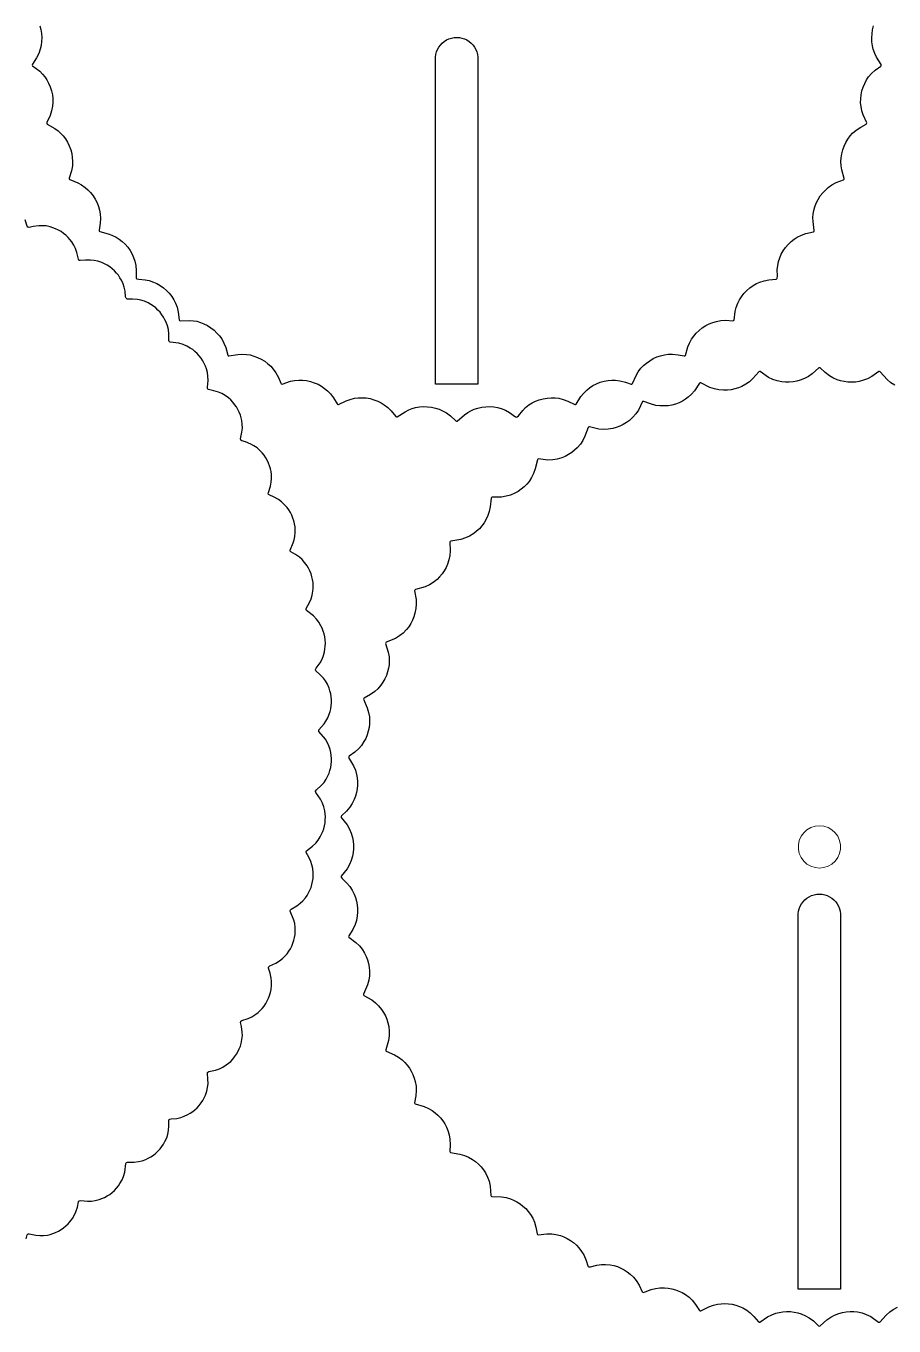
# Model space of a CAD drawing. Header units: centimetres. Extents: x 1 to 101, y 0 to 92.
# Drawn here: x 17.94 to 34.37, y 42.69 to 67.29 of the extents above; entities that cross this region are included whole.
import ezdxf

# ---------------------------------------------------------------- set-up
doc = ezdxf.new("R2010")
doc.units = ezdxf.units.CM
doc.layers.get('0').update_dxf_attribs({"lineweight": 25, "true_color": 0xffffff})
doc.layers.add('OpenJsCad', color=7, linetype='Continuous', lineweight=5, true_color=0xffffff)

msp = doc.modelspace()

# ---------------------------------------------------------------- linework, layer by layer
for p, q in [((18.205, 67.291), (18.225, 67.218)), ((18.225, 67.218), (18.237, 67.142)), ((33.95, 67.138), (33.961, 67.214)), ((33.961, 67.214), (33.981, 67.287)), ((18.23, 66.917), (18.214, 66.849)), ((18.24, 66.99), (18.23, 66.917)), ((18.237, 67.142), (18.242, 67.066)), ((18.242, 67.066), (18.24, 66.99)), ((25.756, 66.884), (25.786, 66.925)), ((25.786, 66.925), (25.82, 66.962)), ((25.82, 66.962), (25.859, 66.994)), ((25.859, 66.994), (25.901, 67.021)), ((25.901, 67.021), (25.947, 67.042)), ((25.947, 67.042), (25.994, 67.057)), ((25.994, 67.057), (26.044, 67.067)), ((26.044, 67.067), (26.094, 67.07)), ((26.094, 67.07), (26.144, 67.067)), ((26.144, 67.067), (26.193, 67.057)), ((26.193, 67.057), (26.241, 67.042)), ((26.241, 67.042), (26.287, 67.021)), ((26.287, 67.021), (26.329, 66.994)), ((26.329, 66.994), (26.368, 66.962)), ((26.368, 66.962), (26.402, 66.925)), ((26.402, 66.925), (26.432, 66.884)), ((33.945, 67.061), (33.95, 67.138)), ((33.948, 66.985), (33.945, 67.061)), ((33.958, 66.913), (33.948, 66.985)), ((33.974, 66.845), (33.958, 66.913)), ((18.145, 66.684), (18.066, 66.561)), ((18.186, 66.767), (18.145, 66.684)), ((18.214, 66.849), (18.186, 66.767)), ((25.694, 60.511), (25.695, 66.695)), ((25.695, 66.695), (25.701, 66.745)), ((25.701, 66.745), (25.713, 66.794)), ((25.713, 66.794), (25.732, 66.84)), ((25.732, 66.84), (25.756, 66.884)), ((26.432, 66.884), (26.456, 66.84)), ((26.456, 66.84), (26.474, 66.794)), ((26.474, 66.794), (26.487, 66.745)), ((26.487, 66.745), (26.493, 66.695)), ((26.493, 66.695), (26.494, 60.511)), ((34.003, 66.764), (33.974, 66.845)), ((34.036, 66.696), (34.003, 66.764)), ((34.124, 66.555), (34.036, 66.696)), ((18.066, 66.561), (18.063, 66.547)), ((18.063, 66.547), (18.069, 66.534)), ((18.069, 66.534), (18.204, 66.428)), ((18.204, 66.428), (18.258, 66.374)), ((33.94, 66.386), (34.007, 66.448)), ((34.007, 66.448), (34.114, 66.528)), ((34.114, 66.528), (34.123, 66.541)), ((34.123, 66.541), (34.124, 66.555)), ((18.258, 66.374), (18.299, 66.324)), ((18.299, 66.324), (18.338, 66.267)), ((18.338, 66.267), (18.373, 66.204)), ((18.373, 66.204), (18.403, 66.134)), ((33.782, 66.13), (33.812, 66.2)), ((33.812, 66.2), (33.847, 66.264)), ((33.847, 66.264), (33.886, 66.321)), ((33.886, 66.321), (33.94, 66.386)), ((18.403, 66.134), (18.427, 66.061)), ((18.427, 66.061), (18.443, 65.986)), ((18.443, 65.986), (18.451, 65.911)), ((33.736, 65.906), (33.744, 65.982)), ((33.744, 65.982), (33.76, 66.057)), ((33.76, 66.057), (33.782, 66.13)), ((18.43, 65.682), (18.401, 65.593)), ((18.446, 65.767), (18.43, 65.682)), ((18.452, 65.837), (18.446, 65.767)), ((18.451, 65.911), (18.452, 65.837)), ((33.735, 65.833), (33.736, 65.906)), ((33.742, 65.763), (33.735, 65.833)), ((33.758, 65.678), (33.742, 65.763)), ((18.339, 65.459), (18.338, 65.444)), ((18.338, 65.444), (18.345, 65.431)), ((18.401, 65.593), (18.339, 65.459)), ((33.781, 65.606), (33.758, 65.678)), ((33.85, 65.452), (33.781, 65.606)), ((33.838, 65.427), (33.848, 65.439)), ((33.848, 65.439), (33.85, 65.452)), ((18.345, 65.431), (18.491, 65.347)), ((18.491, 65.347), (18.553, 65.301)), ((18.553, 65.301), (18.6, 65.259)), ((18.6, 65.259), (18.647, 65.208)), ((18.647, 65.208), (18.691, 65.15)), ((33.494, 65.146), (33.538, 65.205)), ((33.538, 65.205), (33.584, 65.256)), ((33.584, 65.256), (33.648, 65.312)), ((33.648, 65.312), (33.736, 65.371)), ((33.736, 65.371), (33.838, 65.427)), ((18.691, 65.15), (18.73, 65.086)), ((18.73, 65.086), (18.764, 65.017)), ((18.764, 65.017), (18.79, 64.945)), ((18.79, 64.945), (18.81, 64.872)), ((33.395, 64.941), (33.422, 65.013)), ((33.422, 65.013), (33.455, 65.082)), ((33.455, 65.082), (33.494, 65.146)), ((18.81, 64.872), (18.821, 64.799)), ((18.821, 64.799), (18.826, 64.728)), ((18.826, 64.728), (18.822, 64.641)), ((33.361, 64.724), (33.365, 64.794)), ((33.366, 64.637), (33.361, 64.724)), ((33.365, 64.794), (33.377, 64.867)), ((33.377, 64.867), (33.395, 64.941)), ((18.806, 64.548), (18.763, 64.405)), ((18.822, 64.641), (18.806, 64.548)), ((33.378, 64.562), (33.366, 64.637)), ((33.425, 64.398), (33.378, 64.562)), ((18.763, 64.405), (18.763, 64.389)), ((18.763, 64.389), (18.771, 64.378)), ((18.771, 64.378), (18.926, 64.316)), ((18.926, 64.316), (18.993, 64.28)), ((18.993, 64.28), (19.064, 64.231)), ((19.064, 64.231), (19.117, 64.185)), ((33.068, 64.182), (33.12, 64.228)), ((33.12, 64.228), (33.191, 64.278)), ((33.191, 64.278), (33.274, 64.321)), ((33.274, 64.321), (33.411, 64.374)), ((33.411, 64.374), (33.422, 64.385)), ((33.422, 64.385), (33.425, 64.398)), ((19.117, 64.185), (19.167, 64.132)), ((19.167, 64.132), (19.214, 64.072)), ((19.214, 64.072), (19.255, 64.008)), ((19.255, 64.008), (19.29, 63.939)), ((32.895, 63.935), (32.93, 64.003)), ((32.93, 64.003), (32.971, 64.069)), ((32.971, 64.069), (33.017, 64.128)), ((33.017, 64.128), (33.068, 64.182)), ((19.29, 63.939), (19.317, 63.869)), ((19.317, 63.869), (19.337, 63.798)), ((19.337, 63.798), (19.349, 63.73)), ((19.349, 63.73), (19.355, 63.645)), ((32.832, 63.662), (32.838, 63.726)), ((32.838, 63.726), (32.849, 63.794)), ((32.849, 63.794), (32.869, 63.864)), ((32.869, 63.864), (32.895, 63.935)), ((17.968, 63.496), (17.929, 63.615)), ((17.978, 63.481), (17.968, 63.496)), ((17.987, 63.476), (17.978, 63.481)), ((18.005, 63.475), (17.987, 63.476)), ((18.08, 63.491), (18.005, 63.475)), ((18.186, 63.507), (18.08, 63.491)), ((18.252, 63.507), (18.186, 63.507)), ((18.324, 63.501), (18.252, 63.507)), ((18.401, 63.485), (18.324, 63.501)), ((18.454, 63.469), (18.401, 63.485)), ((18.506, 63.449), (18.454, 63.469)), ((19.351, 63.553), (19.329, 63.42)), ((19.355, 63.645), (19.351, 63.553)), ((32.834, 63.584), (32.832, 63.662)), ((32.858, 63.414), (32.834, 63.584)), ((18.558, 63.424), (18.506, 63.449)), ((18.608, 63.395), (18.558, 63.424)), ((18.655, 63.362), (18.608, 63.395)), ((18.7, 63.325), (18.655, 63.362)), ((18.74, 63.286), (18.7, 63.325)), ((18.777, 63.245), (18.74, 63.286)), ((18.81, 63.203), (18.777, 63.245)), ((19.329, 63.42), (19.331, 63.405)), ((19.331, 63.405), (19.34, 63.394)), ((19.34, 63.394), (19.5, 63.354)), ((19.5, 63.354), (19.571, 63.329)), ((19.571, 63.329), (19.648, 63.291)), ((19.648, 63.291), (19.706, 63.253)), ((19.706, 63.253), (19.764, 63.208)), ((32.42, 63.205), (32.477, 63.251)), ((32.477, 63.251), (32.536, 63.289)), ((32.536, 63.289), (32.613, 63.327)), ((32.613, 63.327), (32.7, 63.358)), ((32.7, 63.358), (32.841, 63.391)), ((32.841, 63.391), (32.853, 63.4)), ((32.853, 63.4), (32.858, 63.414)), ((18.85, 63.138), (18.81, 63.203)), ((18.88, 63.076), (18.85, 63.138)), ((18.907, 63), (18.88, 63.076)), ((18.935, 62.874), (18.907, 63)), ((19.764, 63.208), (19.819, 63.156)), ((19.819, 63.156), (19.869, 63.098)), ((19.869, 63.098), (19.914, 63.035)), ((19.914, 63.035), (19.951, 62.969)), ((32.234, 62.965), (32.271, 63.031)), ((32.271, 63.031), (32.315, 63.094)), ((32.315, 63.094), (32.365, 63.153)), ((32.365, 63.153), (32.42, 63.205)), ((18.943, 62.856), (18.935, 62.874)), ((18.951, 62.85), (18.943, 62.856)), ((18.968, 62.846), (18.951, 62.85)), ((19.071, 62.856), (18.968, 62.846)), ((19.166, 62.857), (19.071, 62.856)), ((19.233, 62.85), (19.166, 62.857)), ((19.305, 62.834), (19.233, 62.85)), ((19.381, 62.808), (19.305, 62.834)), ((19.431, 62.786), (19.381, 62.808)), ((19.481, 62.758), (19.431, 62.786)), ((19.529, 62.727), (19.481, 62.758)), ((19.951, 62.969), (19.981, 62.902)), ((19.981, 62.902), (20.003, 62.836)), ((20.003, 62.836), (20.021, 62.753)), ((20.021, 62.753), (20.03, 62.661)), ((32.158, 62.675), (32.166, 62.749)), ((32.166, 62.749), (32.184, 62.832)), ((32.184, 62.832), (32.205, 62.898)), ((32.205, 62.898), (32.234, 62.965)), ((19.575, 62.692), (19.529, 62.727)), ((19.617, 62.653), (19.575, 62.692)), ((19.657, 62.611), (19.617, 62.653)), ((19.692, 62.568), (19.657, 62.611)), ((19.723, 62.523), (19.692, 62.568)), ((19.749, 62.477), (19.723, 62.523)), ((20.03, 62.661), (20.027, 62.524)), ((20.027, 62.524), (20.031, 62.509)), ((20.031, 62.509), (20.041, 62.499)), ((20.041, 62.499), (20.082, 62.492)), ((20.082, 62.492), (20.202, 62.482)), ((31.908, 62.466), (31.999, 62.484)), ((31.999, 62.484), (32.135, 62.495)), ((32.135, 62.495), (32.15, 62.501)), ((32.15, 62.501), (32.158, 62.512)), ((32.161, 62.554), (32.158, 62.675)), ((32.158, 62.512), (32.161, 62.554)), ((19.781, 62.409), (19.749, 62.477)), ((19.803, 62.345), (19.781, 62.409)), ((19.819, 62.268), (19.803, 62.345)), ((19.83, 62.162), (19.819, 62.268)), ((20.202, 62.482), (20.276, 62.467)), ((20.276, 62.467), (20.357, 62.441)), ((20.357, 62.441), (20.42, 62.412)), ((20.42, 62.412), (20.483, 62.376)), ((20.483, 62.376), (20.545, 62.332)), ((20.545, 62.332), (20.603, 62.282)), ((20.603, 62.282), (20.656, 62.227)), ((31.528, 62.223), (31.581, 62.279)), ((31.581, 62.279), (31.638, 62.33)), ((31.638, 62.33), (31.7, 62.374)), ((31.7, 62.374), (31.763, 62.41)), ((31.763, 62.41), (31.827, 62.439)), ((31.827, 62.439), (31.908, 62.466)), ((19.837, 62.134), (19.83, 62.162)), ((19.844, 62.126), (19.837, 62.134)), ((19.859, 62.119), (19.844, 62.126)), ((19.96, 62.119), (19.859, 62.119)), ((20.052, 62.111), (19.96, 62.119)), ((20.117, 62.098), (20.052, 62.111)), ((20.187, 62.076), (20.117, 62.098)), ((20.259, 62.044), (20.187, 62.076)), ((20.307, 62.017), (20.259, 62.044)), ((20.354, 61.986), (20.307, 62.017)), ((20.656, 62.227), (20.703, 62.167)), ((20.703, 62.167), (20.742, 62.105)), ((20.742, 62.105), (20.773, 62.042)), ((20.773, 62.042), (20.804, 61.962)), ((31.382, 61.958), (31.412, 62.039)), ((31.412, 62.039), (31.443, 62.101)), ((31.443, 62.101), (31.482, 62.163)), ((31.482, 62.163), (31.528, 62.223)), ((20.399, 61.95), (20.354, 61.986)), ((20.441, 61.911), (20.399, 61.95)), ((20.48, 61.868), (20.441, 61.911)), ((20.516, 61.823), (20.48, 61.868)), ((20.547, 61.776), (20.516, 61.823)), ((20.574, 61.728), (20.547, 61.776)), ((20.804, 61.962), (20.826, 61.872)), ((20.826, 61.872), (20.844, 61.728)), ((31.341, 61.722), (31.364, 61.885)), ((31.364, 61.885), (31.382, 61.958)), ((20.597, 61.68), (20.574, 61.728)), ((20.622, 61.609), (20.597, 61.68)), ((20.638, 61.542), (20.622, 61.609)), ((20.648, 61.463), (20.638, 61.542)), ((20.844, 61.728), (20.851, 61.715)), ((20.851, 61.715), (20.864, 61.709)), ((20.864, 61.709), (21.037, 61.715)), ((21.037, 61.715), (21.113, 61.709)), ((21.113, 61.709), (21.177, 61.697)), ((21.177, 61.697), (21.243, 61.678)), ((21.243, 61.678), (21.311, 61.651)), ((21.311, 61.651), (21.379, 61.617)), ((21.379, 61.617), (21.443, 61.576)), ((21.443, 61.576), (21.504, 61.529)), ((21.504, 61.529), (21.558, 61.476)), ((30.626, 61.473), (30.68, 61.526)), ((30.68, 61.526), (30.74, 61.573)), ((30.74, 61.573), (30.805, 61.615)), ((30.805, 61.615), (30.872, 61.65)), ((30.872, 61.65), (30.94, 61.676)), ((30.94, 61.676), (31.007, 61.696)), ((31.007, 61.696), (31.09, 61.711)), ((31.09, 61.711), (31.182, 61.716)), ((31.182, 61.716), (31.317, 61.708)), ((31.317, 61.708), (31.332, 61.712)), ((31.332, 61.712), (31.341, 61.722)), ((20.649, 61.336), (20.648, 61.463)), ((20.654, 61.318), (20.649, 61.336)), ((20.66, 61.31), (20.654, 61.318)), ((20.67, 61.304), (20.66, 61.31)), ((20.836, 61.282), (20.67, 61.304)), ((20.918, 61.259), (20.836, 61.282)), ((20.985, 61.23), (20.918, 61.259)), ((21.558, 61.476), (21.606, 61.42)), ((21.606, 61.42), (21.647, 61.363)), ((21.647, 61.363), (21.689, 61.287)), ((21.689, 61.287), (21.723, 61.201)), ((30.468, 61.214), (30.497, 61.284)), ((30.497, 61.284), (30.538, 61.359)), ((30.538, 61.359), (30.578, 61.417)), ((30.578, 61.417), (30.626, 61.473)), ((21.053, 61.192), (20.985, 61.23)), ((21.098, 61.162), (21.053, 61.192)), ((21.142, 61.126), (21.098, 61.162)), ((21.183, 61.087), (21.142, 61.126)), ((21.222, 61.044), (21.183, 61.087)), ((21.258, 60.998), (21.222, 61.044)), ((21.723, 61.201), (21.762, 61.059)), ((21.762, 61.059), (21.771, 61.047)), ((21.771, 61.047), (21.784, 61.042)), ((21.784, 61.042), (21.952, 61.072)), ((21.952, 61.072), (22.028, 61.076)), ((22.028, 61.076), (22.115, 61.072)), ((22.115, 61.072), (22.184, 61.06)), ((22.184, 61.06), (22.255, 61.041)), ((22.255, 61.041), (22.327, 61.015)), ((22.327, 61.015), (22.396, 60.981)), ((29.81, 60.991), (29.88, 61.023)), ((29.88, 61.023), (29.951, 61.047)), ((29.951, 61.047), (30.022, 61.064)), ((30.022, 61.064), (30.091, 61.073)), ((30.091, 61.073), (30.176, 61.076)), ((30.176, 61.076), (30.282, 61.065)), ((30.282, 61.065), (30.397, 61.042)), ((30.397, 61.042), (30.412, 61.044)), ((30.412, 61.044), (30.422, 61.053)), ((30.422, 61.053), (30.468, 61.214)), ((21.289, 60.95), (21.258, 60.998)), ((21.316, 60.901), (21.289, 60.95)), ((21.339, 60.85), (21.316, 60.901)), ((21.357, 60.8), (21.339, 60.85)), ((21.376, 60.726), (21.357, 60.8)), ((22.396, 60.981), (22.461, 60.941)), ((22.461, 60.941), (22.521, 60.895)), ((22.521, 60.895), (22.574, 60.846)), ((22.574, 60.846), (22.62, 60.794)), ((22.62, 60.794), (22.669, 60.725)), ((29.527, 60.739), (29.579, 60.808)), ((29.579, 60.808), (29.627, 60.859)), ((29.627, 60.859), (29.682, 60.908)), ((29.682, 60.908), (29.744, 60.952)), ((29.744, 60.952), (29.81, 60.991)), ((32.944, 60.816), (32.819, 60.704)), ((32.956, 60.818), (32.944, 60.816)), ((32.969, 60.814), (32.956, 60.818)), ((33.063, 60.727), (32.969, 60.814)), ((21.386, 60.657), (21.376, 60.726)), ((21.377, 60.453), (21.389, 60.576)), ((21.389, 60.576), (21.386, 60.657)), ((22.669, 60.725), (22.719, 60.632)), ((22.719, 60.632), (22.764, 60.524)), ((22.764, 60.524), (22.774, 60.513)), ((22.788, 60.51), (22.948, 60.562)), ((22.948, 60.562), (23.022, 60.577)), ((23.022, 60.577), (23.108, 60.585)), ((23.108, 60.585), (23.178, 60.584)), ((23.178, 60.584), (23.251, 60.575)), ((23.251, 60.575), (23.325, 60.559)), ((23.325, 60.559), (23.399, 60.536)), ((23.399, 60.536), (23.469, 60.506)), ((28.67, 60.48), (28.737, 60.515)), ((28.737, 60.515), (28.808, 60.543)), ((28.808, 60.543), (28.882, 60.565)), ((28.882, 60.565), (28.956, 60.578)), ((28.956, 60.578), (29.028, 60.585)), ((29.028, 60.585), (29.097, 60.584)), ((29.097, 60.584), (29.181, 60.574)), ((29.181, 60.574), (29.284, 60.549)), ((29.284, 60.549), (29.393, 60.51)), ((29.408, 60.511), (29.419, 60.519)), ((29.419, 60.519), (29.488, 60.673)), ((29.488, 60.673), (29.527, 60.739)), ((30.689, 60.527), (30.594, 60.385)), ((30.701, 60.534), (30.689, 60.527)), ((30.714, 60.533), (30.701, 60.534)), ((30.882, 60.447), (30.714, 60.533)), ((31.63, 60.555), (31.563, 60.508)), ((31.697, 60.615), (31.63, 60.555)), ((31.807, 60.742), (31.697, 60.615)), ((31.819, 60.747), (31.807, 60.742)), ((31.833, 60.745), (31.819, 60.747)), ((31.99, 60.637), (31.833, 60.745)), ((32.075, 60.596), (31.99, 60.637)), ((32.155, 60.57), (32.075, 60.596)), ((32.243, 60.552), (32.155, 60.57)), ((32.313, 60.545), (32.243, 60.552)), ((32.385, 60.545), (32.313, 60.545)), ((32.456, 60.551), (32.385, 60.545)), ((32.526, 60.564), (32.456, 60.551)), ((32.592, 60.582), (32.526, 60.564)), ((32.674, 60.614), (32.592, 60.582)), ((32.746, 60.653), (32.674, 60.614)), ((32.819, 60.704), (32.746, 60.653)), ((33.143, 60.666), (33.063, 60.727)), ((33.211, 60.626), (33.143, 60.666)), ((33.29, 60.591), (33.211, 60.626)), ((33.355, 60.571), (33.29, 60.591)), ((33.424, 60.556), (33.355, 60.571)), ((33.495, 60.547), (33.424, 60.556)), ((33.566, 60.544), (33.495, 60.547)), ((33.637, 60.548), (33.566, 60.544)), ((33.705, 60.558), (33.637, 60.548)), ((33.79, 60.581), (33.705, 60.558)), ((33.866, 60.61), (33.79, 60.581)), ((33.944, 60.651), (33.866, 60.61)), ((34.08, 60.746), (33.944, 60.651)), ((34.093, 60.746), (34.08, 60.746)), ((34.106, 60.74), (34.093, 60.746)), ((34.234, 60.594), (34.106, 60.74)), ((34.307, 60.534), (34.234, 60.594)), ((34.379, 60.489), (34.307, 60.534)), ((21.378, 60.425), (21.377, 60.453)), ((21.383, 60.416), (21.378, 60.425)), ((21.397, 60.407), (21.383, 60.416)), ((21.497, 60.385), (21.397, 60.407)), ((21.587, 60.358), (21.497, 60.385)), ((21.648, 60.331), (21.587, 60.358)), ((21.712, 60.294), (21.648, 60.331)), ((21.775, 60.247), (21.712, 60.294)), ((22.774, 60.513), (22.788, 60.51)), ((23.469, 60.506), (23.535, 60.469)), ((23.535, 60.469), (23.595, 60.428)), ((23.595, 60.428), (23.648, 60.383)), ((23.648, 60.383), (23.707, 60.322)), ((23.707, 60.322), (23.762, 60.249)), ((26.494, 60.511), (25.694, 60.511)), ((28.352, 60.129), (28.443, 60.275)), ((28.443, 60.275), (28.491, 60.334)), ((28.491, 60.334), (28.553, 60.396)), ((28.553, 60.396), (28.608, 60.439)), ((28.608, 60.439), (28.67, 60.48)), ((29.393, 60.51), (29.408, 60.511)), ((30.535, 60.317), (30.474, 60.262)), ((30.594, 60.385), (30.535, 60.317)), ((30.971, 60.417), (30.882, 60.447)), ((31.053, 60.401), (30.971, 60.417)), ((31.143, 60.393), (31.053, 60.401)), ((31.213, 60.395), (31.143, 60.393)), ((31.284, 60.403), (31.213, 60.395)), ((31.354, 60.418), (31.284, 60.403)), ((31.422, 60.439), (31.354, 60.418)), ((31.486, 60.466), (31.422, 60.439)), ((31.563, 60.508), (31.486, 60.466)), ((21.817, 60.21), (21.775, 60.247)), ((21.856, 60.169), (21.817, 60.21)), ((21.892, 60.125), (21.856, 60.169)), ((21.925, 60.077), (21.892, 60.125)), ((21.954, 60.027), (21.925, 60.077)), ((21.979, 59.976), (21.954, 60.027)), ((23.762, 60.249), (23.831, 60.134)), ((23.831, 60.134), (23.843, 60.124)), ((23.843, 60.124), (23.856, 60.122)), ((23.856, 60.122), (24.005, 60.195)), ((24.005, 60.195), (24.076, 60.22)), ((24.076, 60.22), (24.16, 60.24)), ((24.16, 60.24), (24.229, 60.249)), ((24.229, 60.249), (24.302, 60.252)), ((24.302, 60.252), (24.378, 60.247)), ((24.378, 60.247), (24.454, 60.234)), ((24.454, 60.234), (24.528, 60.214)), ((24.528, 60.214), (24.599, 60.188)), ((24.599, 60.188), (24.664, 60.155)), ((24.664, 60.155), (24.723, 60.119)), ((24.723, 60.119), (24.791, 60.067)), ((24.791, 60.067), (24.856, 60.002)), ((25.189, 60.022), (25.249, 60.045)), ((25.249, 60.045), (25.316, 60.064)), ((25.316, 60.064), (25.388, 60.077)), ((25.388, 60.077), (25.464, 60.083)), ((25.464, 60.083), (25.54, 60.082)), ((25.54, 60.082), (25.617, 60.073)), ((25.617, 60.073), (25.691, 60.057)), ((25.691, 60.057), (25.76, 60.034)), ((25.76, 60.034), (25.825, 60.006)), ((26.359, 60.005), (26.423, 60.032)), ((26.423, 60.032), (26.492, 60.055)), ((26.492, 60.055), (26.566, 60.072)), ((26.566, 60.072), (26.642, 60.081)), ((26.642, 60.081), (26.719, 60.083)), ((26.719, 60.083), (26.795, 60.077)), ((26.795, 60.077), (26.867, 60.065)), ((26.867, 60.065), (26.934, 60.046)), ((26.934, 60.046), (27.014, 60.015)), ((27.341, 60.012), (27.394, 60.064)), ((27.394, 60.064), (27.46, 60.117)), ((27.46, 60.117), (27.519, 60.153)), ((27.519, 60.153), (27.585, 60.186)), ((27.585, 60.186), (27.655, 60.213)), ((27.655, 60.213), (27.729, 60.233)), ((27.729, 60.233), (27.805, 60.246)), ((27.805, 60.246), (27.88, 60.252)), ((27.88, 60.252), (27.954, 60.25)), ((27.954, 60.25), (28.023, 60.241)), ((28.023, 60.241), (28.107, 60.221)), ((28.107, 60.221), (28.195, 60.189)), ((28.195, 60.189), (28.325, 60.123)), ((28.325, 60.123), (28.34, 60.122)), ((28.34, 60.122), (28.352, 60.129)), ((29.61, 60.177), (29.53, 60.019)), ((29.621, 60.183), (29.61, 60.177)), ((29.635, 60.182), (29.621, 60.183)), ((29.76, 60.133), (29.635, 60.182)), ((29.859, 60.107), (29.76, 60.133)), ((29.938, 60.096), (29.859, 60.107)), ((30.025, 60.095), (29.938, 60.096)), ((30.094, 60.1), (30.025, 60.095)), ((30.163, 60.113), (30.094, 60.1)), ((30.232, 60.132), (30.163, 60.113)), ((30.299, 60.157), (30.232, 60.132)), ((30.363, 60.188), (30.299, 60.157)), ((30.421, 60.223), (30.363, 60.188)), ((30.474, 60.262), (30.421, 60.223)), ((22, 59.923), (21.979, 59.976)), ((22.016, 59.871), (22, 59.923)), ((22.027, 59.819), (22.016, 59.871)), ((22.037, 59.745), (22.027, 59.819)), ((24.856, 60.002), (24.941, 59.896)), ((24.941, 59.896), (24.954, 59.887)), ((24.954, 59.887), (24.968, 59.887)), ((24.968, 59.887), (25.119, 59.987)), ((25.119, 59.987), (25.189, 60.022)), ((25.825, 60.006), (25.899, 59.964)), ((25.899, 59.964), (25.974, 59.909)), ((25.974, 59.909), (26.074, 59.815)), ((26.074, 59.815), (26.088, 59.807)), ((26.088, 59.807), (26.103, 59.809)), ((26.103, 59.809), (26.238, 59.929)), ((26.238, 59.929), (26.302, 59.973)), ((26.302, 59.973), (26.359, 60.005)), ((27.014, 60.015), (27.095, 59.971)), ((27.095, 59.971), (27.208, 59.891)), ((27.208, 59.891), (27.223, 59.886)), ((27.223, 59.886), (27.237, 59.889)), ((27.237, 59.889), (27.26, 59.911)), ((27.26, 59.911), (27.341, 60.012)), ((29.304, 59.781), (29.243, 59.744)), ((29.36, 59.822), (29.304, 59.781)), ((29.425, 59.882), (29.36, 59.822)), ((29.479, 59.944), (29.425, 59.882)), ((29.53, 60.019), (29.479, 59.944)), ((22.005, 59.475), (22.031, 59.598)), ((22.031, 59.598), (22.038, 59.676)), ((22.038, 59.676), (22.037, 59.745)), ((28.58, 59.691), (28.52, 59.522)), ((28.59, 59.698), (28.58, 59.691)), ((28.604, 59.7), (28.59, 59.698)), ((28.78, 59.659), (28.604, 59.7)), ((28.872, 59.652), (28.78, 59.659)), ((28.956, 59.655), (28.872, 59.652)), ((29.044, 59.67), (28.956, 59.655)), ((29.112, 59.688), (29.044, 59.67)), ((29.178, 59.713), (29.112, 59.688)), ((29.243, 59.744), (29.178, 59.713)), ((22.007, 59.457), (22.005, 59.475)), ((22.012, 59.448), (22.007, 59.457)), ((22.027, 59.438), (22.012, 59.448)), ((22.1, 59.414), (22.027, 59.438)), ((22.199, 59.375), (22.1, 59.414)), ((22.256, 59.343), (22.199, 59.375)), ((22.316, 59.301), (22.256, 59.343)), ((22.375, 59.249), (22.316, 59.301)), ((28.374, 59.306), (28.324, 59.258)), ((28.432, 59.373), (28.374, 59.306)), ((28.478, 59.441), (28.432, 59.373)), ((28.52, 59.522), (28.478, 59.441)), ((22.412, 59.209), (22.375, 59.249)), ((22.448, 59.165), (22.412, 59.209)), ((22.48, 59.117), (22.448, 59.165)), ((22.508, 59.067), (22.48, 59.117)), ((22.533, 59.015), (22.508, 59.067)), ((27.619, 59.079), (27.58, 58.903)), ((27.628, 59.088), (27.619, 59.079)), ((27.642, 59.092), (27.628, 59.088)), ((27.819, 59.073), (27.642, 59.092)), ((27.912, 59.077), (27.819, 59.073)), ((27.994, 59.091), (27.912, 59.077)), ((28.079, 59.116), (27.994, 59.091)), ((28.144, 59.142), (28.079, 59.116)), ((28.207, 59.175), (28.144, 59.142)), ((28.268, 59.214), (28.207, 59.175)), ((28.324, 59.258), (28.268, 59.214)), ((22.553, 58.961), (22.533, 59.015)), ((22.569, 58.907), (22.553, 58.961)), ((22.58, 58.853), (22.569, 58.907)), ((22.587, 58.8), (22.58, 58.853)), ((22.59, 58.724), (22.587, 58.8)), ((27.549, 58.817), (27.511, 58.743)), ((27.58, 58.903), (27.549, 58.817)), ((22.533, 58.46), (22.57, 58.576)), ((22.57, 58.576), (22.585, 58.655)), ((22.585, 58.655), (22.59, 58.724)), ((27.367, 58.565), (27.312, 58.52)), ((27.417, 58.616), (27.367, 58.565)), ((27.462, 58.669), (27.417, 58.616)), ((27.511, 58.743), (27.462, 58.669)), ((22.529, 58.433), (22.533, 58.46)), ((22.533, 58.423), (22.529, 58.433)), ((22.546, 58.411), (22.533, 58.423)), ((22.641, 58.369), (22.546, 58.411)), ((22.723, 58.323), (22.641, 58.369)), ((22.777, 58.283), (22.723, 58.323)), ((26.742, 58.352), (26.728, 58.187)), ((26.75, 58.362), (26.742, 58.352)), ((26.763, 58.368), (26.75, 58.362)), ((26.94, 58.372), (26.763, 58.368)), ((27.03, 58.387), (26.94, 58.372)), ((27.11, 58.41), (27.03, 58.387)), ((27.192, 58.445), (27.11, 58.41)), ((27.253, 58.479), (27.192, 58.445)), ((27.312, 58.52), (27.253, 58.479)), ((22.832, 58.233), (22.777, 58.283)), ((22.885, 58.173), (22.832, 58.233)), ((22.917, 58.128), (22.885, 58.173)), ((22.946, 58.08), (22.917, 58.128)), ((22.972, 58.028), (22.946, 58.08)), ((26.71, 58.1), (26.685, 58.023)), ((26.728, 58.187), (26.71, 58.1)), ((22.994, 57.975), (22.972, 58.028)), ((23.012, 57.92), (22.994, 57.975)), ((23.025, 57.864), (23.012, 57.92)), ((23.034, 57.809), (23.025, 57.864)), ((23.038, 57.754), (23.034, 57.809)), ((26.57, 57.827), (26.522, 57.773)), ((26.612, 57.884), (26.57, 57.827)), ((26.647, 57.943), (26.612, 57.884)), ((26.685, 58.023), (26.647, 57.943)), ((23.018, 57.56), (23.032, 57.627)), ((23.032, 57.627), (23.038, 57.701)), ((23.038, 57.701), (23.038, 57.754)), ((26.172, 57.569), (25.982, 57.539)), ((26.262, 57.598), (26.172, 57.569)), ((26.338, 57.634), (26.262, 57.598)), ((26.415, 57.681), (26.338, 57.634)), ((26.47, 57.725), (26.415, 57.681)), ((26.522, 57.773), (26.47, 57.725)), ((22.944, 57.366), (23.001, 57.503)), ((22.944, 57.35), (22.944, 57.366)), ((22.955, 57.337), (22.944, 57.35)), ((23.041, 57.286), (22.955, 57.337)), ((23.001, 57.503), (23.018, 57.56)), ((25.97, 57.532), (25.964, 57.521)), ((25.964, 57.521), (25.971, 57.353)), ((25.971, 57.353), (25.964, 57.264)), ((25.982, 57.539), (25.97, 57.532)), ((23.117, 57.234), (23.041, 57.286)), ((23.167, 57.189), (23.117, 57.234)), ((23.216, 57.135), (23.167, 57.189)), ((23.263, 57.072), (23.216, 57.135)), ((23.291, 57.024), (23.263, 57.072)), ((25.92, 57.101), (25.892, 57.038)), ((25.947, 57.185), (25.92, 57.101)), ((25.964, 57.264), (25.947, 57.185)), ((23.316, 56.974), (23.291, 57.024)), ((23.337, 56.92), (23.316, 56.974)), ((23.354, 56.865), (23.337, 56.92)), ((23.367, 56.809), (23.354, 56.865)), ((25.77, 56.862), (25.721, 56.813)), ((25.816, 56.917), (25.77, 56.862)), ((25.857, 56.976), (25.816, 56.917)), ((25.892, 57.038), (25.857, 56.976)), ((23.36, 56.514), (23.374, 56.588)), ((23.375, 56.752), (23.367, 56.809)), ((23.374, 56.588), (23.378, 56.641)), ((23.379, 56.696), (23.375, 56.752)), ((23.378, 56.641), (23.379, 56.696)), ((25.3, 56.611), (25.296, 56.598)), ((25.296, 56.598), (25.324, 56.432)), ((25.311, 56.62), (25.3, 56.611)), ((25.494, 56.672), (25.311, 56.62)), ((25.579, 56.712), (25.494, 56.672)), ((25.65, 56.756), (25.579, 56.712)), ((25.721, 56.813), (25.65, 56.756)), ((23.247, 56.263), (23.31, 56.374)), ((23.31, 56.374), (23.341, 56.447)), ((23.341, 56.447), (23.36, 56.514)), ((25.328, 56.342), (25.321, 56.26)), ((25.324, 56.432), (25.328, 56.342)), ((23.242, 56.245), (23.247, 56.263)), ((23.243, 56.235), (23.242, 56.245)), ((23.249, 56.226), (23.243, 56.235)), ((23.381, 56.123), (23.249, 56.226)), ((23.441, 56.062), (23.381, 56.123)), ((25.284, 56.108), (25.257, 56.042)), ((25.304, 56.174), (25.284, 56.108)), ((25.321, 56.26), (25.304, 56.174)), ((23.485, 56.004), (23.441, 56.062)), ((23.525, 55.937), (23.485, 56.004)), ((23.549, 55.888), (23.525, 55.937)), ((23.569, 55.835), (23.549, 55.888)), ((25.141, 55.864), (25.078, 55.799)), ((25.185, 55.919), (25.141, 55.864)), ((25.223, 55.979), (25.185, 55.919)), ((25.257, 56.042), (25.223, 55.979)), ((23.585, 55.781), (23.569, 55.835)), ((23.597, 55.724), (23.585, 55.781)), ((23.605, 55.667), (23.597, 55.724)), ((23.608, 55.609), (23.605, 55.667)), ((23.607, 55.553), (23.608, 55.609)), ((24.751, 55.612), (24.749, 55.599)), ((24.749, 55.599), (24.798, 55.436)), ((24.76, 55.623), (24.751, 55.612)), ((24.934, 55.697), (24.76, 55.623)), ((25.013, 55.746), (24.934, 55.697)), ((25.078, 55.799), (25.013, 55.746)), ((23.546, 55.307), (23.572, 55.372)), ((23.572, 55.372), (23.592, 55.445)), ((23.592, 55.445), (23.601, 55.498)), ((23.601, 55.498), (23.607, 55.553)), ((24.798, 55.436), (24.813, 55.347)), ((23.422, 55.1), (23.423, 55.11)), ((23.423, 55.11), (23.435, 55.135)), ((23.435, 55.135), (23.507, 55.235)), ((23.507, 55.235), (23.546, 55.307)), ((24.803, 55.131), (24.786, 55.063)), ((24.813, 55.199), (24.803, 55.131)), ((24.813, 55.347), (24.816, 55.265)), ((24.816, 55.265), (24.813, 55.199)), ((23.43, 55.085), (23.422, 55.1)), ((23.506, 55.016), (23.43, 55.085)), ((23.57, 54.947), (23.506, 55.016)), ((23.609, 54.893), (23.57, 54.947)), ((23.646, 54.829), (23.609, 54.893)), ((24.698, 54.869), (24.659, 54.812)), ((24.733, 54.93), (24.698, 54.869)), ((24.762, 54.995), (24.733, 54.93)), ((24.786, 55.063), (24.762, 54.995)), ((23.678, 54.757), (23.646, 54.829)), ((23.695, 54.704), (23.678, 54.757)), ((23.709, 54.65), (23.695, 54.704)), ((23.718, 54.593), (23.709, 54.65)), ((24.46, 54.633), (24.343, 54.568)), ((24.544, 54.692), (24.46, 54.633)), ((24.602, 54.746), (24.544, 54.692)), ((24.659, 54.812), (24.602, 54.746)), ((23.698, 54.311), (23.71, 54.365)), ((23.71, 54.365), (23.719, 54.42)), ((23.723, 54.535), (23.718, 54.593)), ((23.719, 54.42), (23.723, 54.477)), ((23.723, 54.477), (23.723, 54.535)), ((24.334, 54.557), (24.331, 54.545)), ((24.331, 54.545), (24.402, 54.382)), ((24.343, 54.568), (24.334, 54.557)), ((24.402, 54.382), (24.427, 54.295)), ((23.586, 54.082), (23.62, 54.132)), ((23.62, 54.132), (23.653, 54.192)), ((23.653, 54.192), (23.682, 54.261)), ((23.682, 54.261), (23.698, 54.311)), ((24.427, 54.295), (24.441, 54.214)), ((24.441, 54.214), (24.445, 54.148)), ((24.445, 54.148), (24.443, 54.08)), ((23.482, 53.952), (23.487, 53.968)), ((23.487, 53.936), (23.482, 53.952)), ((23.487, 53.968), (23.586, 54.082)), ((23.609, 53.79), (23.487, 53.936)), ((24.42, 53.939), (24.398, 53.871)), ((24.435, 54.009), (24.42, 53.939)), ((24.443, 54.08), (24.435, 54.009)), ((23.642, 53.733), (23.609, 53.79)), ((23.673, 53.667), (23.642, 53.733)), ((23.698, 53.593), (23.673, 53.667)), ((24.291, 53.673), (24.24, 53.613)), ((24.339, 53.745), (24.291, 53.673)), ((24.371, 53.806), (24.339, 53.745)), ((24.398, 53.871), (24.371, 53.806)), ((23.71, 53.539), (23.698, 53.593)), ((23.719, 53.484), (23.71, 53.539)), ((23.723, 53.427), (23.719, 53.484)), ((23.723, 53.369), (23.723, 53.427)), ((24.05, 53.454), (24.049, 53.441)), ((24.049, 53.441), (24.141, 53.287)), ((24.058, 53.466), (24.05, 53.454)), ((24.164, 53.544), (24.058, 53.466)), ((24.24, 53.613), (24.164, 53.544)), ((23.657, 53.098), (23.678, 53.147)), ((23.678, 53.147), (23.695, 53.2)), ((23.695, 53.2), (23.709, 53.254)), ((23.709, 53.254), (23.718, 53.311)), ((23.718, 53.311), (23.723, 53.369)), ((24.141, 53.287), (24.177, 53.204)), ((24.177, 53.204), (24.2, 53.125)), ((23.441, 52.831), (23.531, 52.912)), ((23.531, 52.912), (23.583, 52.973)), ((23.583, 52.973), (23.622, 53.031)), ((23.622, 53.031), (23.657, 53.098)), ((24.2, 53.125), (24.212, 53.06)), ((24.212, 53.06), (24.219, 52.991)), ((24.219, 52.92), (24.212, 52.849)), ((24.219, 52.991), (24.219, 52.92)), ((23.422, 52.799), (23.424, 52.809)), ((23.427, 52.782), (23.422, 52.799)), ((23.424, 52.809), (23.441, 52.831)), ((23.517, 52.653), (23.427, 52.782)), ((23.555, 52.577), (23.517, 52.653)), ((24.156, 52.647), (24.117, 52.57)), ((24.181, 52.711), (24.156, 52.647)), ((24.2, 52.779), (24.181, 52.711)), ((24.212, 52.849), (24.2, 52.779)), ((23.579, 52.509), (23.555, 52.577)), ((23.597, 52.433), (23.579, 52.509)), ((23.605, 52.379), (23.597, 52.433)), ((24.008, 52.426), (23.912, 52.337)), ((24.074, 52.503), (24.008, 52.426)), ((24.117, 52.57), (24.074, 52.503)), ((23.578, 52.096), (23.592, 52.151)), ((23.592, 52.151), (23.602, 52.208)), ((23.602, 52.208), (23.607, 52.266)), ((23.608, 52.323), (23.605, 52.379)), ((23.607, 52.266), (23.608, 52.323)), ((23.912, 52.337), (23.907, 52.324)), ((23.907, 52.324), (23.908, 52.311)), ((23.908, 52.311), (24.019, 52.169)), ((24.019, 52.169), (24.065, 52.09)), ((23.47, 51.879), (23.512, 51.943)), ((23.512, 51.943), (23.537, 51.991)), ((23.537, 51.991), (23.559, 52.042)), ((23.559, 52.042), (23.578, 52.096)), ((24.065, 52.09), (24.098, 52.014)), ((24.098, 52.014), (24.124, 51.928)), ((24.124, 51.928), (24.136, 51.86)), ((23.242, 51.664), (23.249, 51.678)), ((23.244, 51.647), (23.242, 51.664)), ((23.249, 51.678), (23.367, 51.768)), ((23.367, 51.768), (23.426, 51.825)), ((23.426, 51.825), (23.47, 51.879)), ((24.136, 51.86), (24.143, 51.789)), ((24.143, 51.717), (24.137, 51.646)), ((24.143, 51.789), (24.143, 51.717)), ((23.294, 51.56), (23.244, 51.647)), ((23.333, 51.477), (23.294, 51.56)), ((23.354, 51.413), (23.333, 51.477)), ((23.37, 51.342), (23.354, 51.413)), ((24.066, 51.416), (24.02, 51.337)), ((24.099, 51.492), (24.066, 51.416)), ((24.124, 51.578), (24.099, 51.492)), ((24.137, 51.646), (24.124, 51.578)), ((23.378, 51.263), (23.37, 51.342)), ((23.375, 51.152), (23.379, 51.208)), ((23.379, 51.208), (23.378, 51.263)), ((23.91, 51.198), (23.907, 51.189)), ((23.907, 51.189), (23.908, 51.176)), ((23.908, 51.176), (23.925, 51.154)), ((24.02, 51.337), (23.91, 51.198)), ((23.291, 50.88), (23.316, 50.93)), ((23.316, 50.93), (23.337, 50.984)), ((23.337, 50.984), (23.354, 51.039)), ((23.354, 51.039), (23.367, 51.095)), ((23.367, 51.095), (23.375, 51.152)), ((23.925, 51.154), (24.017, 51.068)), ((24.017, 51.068), (24.073, 51.002)), ((24.073, 51.002), (24.116, 50.936)), ((24.116, 50.936), (24.155, 50.859)), ((23.07, 50.636), (23.134, 50.684)), ((23.134, 50.684), (23.184, 50.731)), ((23.184, 50.731), (23.232, 50.789)), ((23.232, 50.789), (23.263, 50.832)), ((23.263, 50.832), (23.291, 50.88)), ((24.155, 50.859), (24.18, 50.795)), ((24.18, 50.795), (24.199, 50.727)), ((24.199, 50.727), (24.212, 50.657)), ((32.617, 50.673), (32.647, 50.714)), ((32.647, 50.714), (32.681, 50.751)), ((32.681, 50.751), (32.72, 50.783)), ((32.72, 50.783), (32.762, 50.81)), ((32.762, 50.81), (32.808, 50.831)), ((32.808, 50.831), (32.856, 50.846)), ((32.856, 50.846), (32.905, 50.856)), ((32.905, 50.856), (32.955, 50.859)), ((32.955, 50.859), (33.005, 50.856)), ((33.005, 50.856), (33.055, 50.846)), ((33.055, 50.846), (33.102, 50.831)), ((33.102, 50.831), (33.148, 50.81)), ((33.148, 50.81), (33.19, 50.783)), ((33.19, 50.783), (33.229, 50.751)), ((33.229, 50.751), (33.263, 50.714)), ((33.263, 50.714), (33.293, 50.673)), ((22.943, 50.549), (22.947, 50.558)), ((22.944, 50.538), (22.943, 50.549)), ((23.013, 50.364), (22.944, 50.538)), ((22.947, 50.558), (22.96, 50.572)), ((22.96, 50.572), (23.07, 50.636)), ((24.212, 50.446), (24.195, 50.361)), ((24.212, 50.657), (24.219, 50.586)), ((24.219, 50.515), (24.212, 50.446)), ((24.219, 50.586), (24.219, 50.515)), ((32.555, 43.385), (32.556, 50.484)), ((32.556, 50.484), (32.562, 50.534)), ((32.562, 50.534), (32.575, 50.583)), ((32.575, 50.583), (32.593, 50.629)), ((32.593, 50.629), (32.617, 50.673)), ((33.293, 50.673), (33.317, 50.629)), ((33.317, 50.629), (33.335, 50.583)), ((33.335, 50.583), (33.348, 50.534)), ((33.348, 50.534), (33.354, 50.484)), ((33.354, 50.484), (33.355, 43.385)), ((23.028, 50.3), (23.013, 50.364)), ((23.037, 50.228), (23.028, 50.3)), ((23.038, 50.15), (23.037, 50.228)), ((24.126, 50.19), (24.051, 50.068)), ((24.171, 50.284), (24.126, 50.19)), ((24.195, 50.361), (24.171, 50.284)), ((22.994, 49.929), (23.012, 49.984)), ((23.012, 49.984), (23.025, 50.04)), ((23.025, 50.04), (23.034, 50.095)), ((23.034, 50.095), (23.038, 50.15)), ((24.051, 50.068), (24.049, 50.055)), ((24.049, 50.055), (24.054, 50.042)), ((24.054, 50.042), (24.187, 49.941)), ((24.187, 49.941), (24.251, 49.879)), ((22.85, 49.69), (22.885, 49.731)), ((22.885, 49.731), (22.917, 49.776)), ((22.917, 49.776), (22.946, 49.824)), ((22.946, 49.824), (22.972, 49.876)), ((22.972, 49.876), (22.994, 49.929)), ((24.251, 49.879), (24.303, 49.815)), ((24.303, 49.815), (24.349, 49.741)), ((24.349, 49.741), (24.38, 49.679)), ((22.53, 49.459), (22.531, 49.476)), ((22.561, 49.361), (22.53, 49.459)), ((22.531, 49.476), (22.536, 49.485)), ((22.536, 49.485), (22.56, 49.5)), ((22.56, 49.5), (22.672, 49.551)), ((22.672, 49.551), (22.741, 49.594)), ((22.741, 49.594), (22.796, 49.637)), ((22.796, 49.637), (22.85, 49.69)), ((24.38, 49.679), (24.406, 49.612)), ((24.406, 49.612), (24.425, 49.544)), ((24.425, 49.544), (24.438, 49.473)), ((24.438, 49.473), (24.444, 49.403)), ((22.582, 49.27), (22.561, 49.361)), ((22.589, 49.204), (22.582, 49.27)), ((22.589, 49.13), (22.589, 49.204)), ((24.432, 49.23), (24.408, 49.139)), ((24.443, 49.313), (24.432, 49.23)), ((24.444, 49.403), (24.443, 49.313)), ((22.553, 48.943), (22.569, 48.997)), ((22.569, 48.997), (22.58, 49.051)), ((22.58, 49.051), (22.589, 49.13)), ((24.408, 49.139), (24.332, 48.965)), ((24.332, 48.965), (24.332, 48.951)), ((22.412, 48.695), (22.448, 48.739)), ((22.448, 48.739), (22.48, 48.787)), ((22.48, 48.787), (22.508, 48.837)), ((22.508, 48.837), (22.533, 48.889)), ((22.533, 48.889), (22.553, 48.943)), ((24.332, 48.951), (24.339, 48.94)), ((24.339, 48.94), (24.486, 48.855)), ((24.486, 48.855), (24.557, 48.801)), ((24.557, 48.801), (24.616, 48.744)), ((24.616, 48.744), (24.671, 48.675)), ((22.012, 48.456), (22.027, 48.466)), ((22.027, 48.466), (22.146, 48.506)), ((22.146, 48.506), (22.218, 48.539)), ((22.218, 48.539), (22.276, 48.574)), ((22.276, 48.574), (22.336, 48.62)), ((22.336, 48.62), (22.375, 48.655)), ((22.375, 48.655), (22.412, 48.695)), ((24.671, 48.675), (24.709, 48.617)), ((24.709, 48.617), (24.743, 48.555)), ((24.743, 48.555), (24.77, 48.489)), ((24.77, 48.489), (24.792, 48.42)), ((22.005, 48.429), (22.007, 48.447)), ((22.022, 48.354), (22.005, 48.429)), ((22.007, 48.447), (22.012, 48.456)), ((22.037, 48.249), (22.022, 48.354)), ((22.038, 48.183), (22.037, 48.249)), ((24.792, 48.42), (24.806, 48.352)), ((24.806, 48.352), (24.816, 48.263)), ((24.816, 48.263), (24.815, 48.179)), ((21.979, 47.928), (22, 47.981)), ((22, 47.981), (22.016, 48.033)), ((22.016, 48.033), (22.031, 48.11)), ((22.031, 48.11), (22.038, 48.183)), ((24.802, 48.086), (24.75, 47.91)), ((24.815, 48.179), (24.802, 48.086)), ((21.817, 47.694), (21.856, 47.735)), ((21.856, 47.735), (21.892, 47.779)), ((21.892, 47.779), (21.925, 47.827)), ((21.925, 47.827), (21.954, 47.877)), ((21.954, 47.877), (21.979, 47.928)), ((24.75, 47.91), (24.75, 47.896)), ((24.75, 47.896), (24.756, 47.885)), ((24.756, 47.885), (24.918, 47.815)), ((24.918, 47.815), (24.995, 47.77)), ((24.995, 47.77), (25.061, 47.72)), ((21.376, 47.467), (21.38, 47.484)), ((21.38, 47.484), (21.387, 47.492)), ((21.387, 47.492), (21.404, 47.5)), ((21.404, 47.5), (21.531, 47.528)), ((21.531, 47.528), (21.607, 47.554)), ((21.607, 47.554), (21.669, 47.585)), ((21.669, 47.585), (21.733, 47.625)), ((21.733, 47.625), (21.775, 47.657)), ((21.775, 47.657), (21.817, 47.694)), ((25.061, 47.72), (25.109, 47.675)), ((25.109, 47.675), (25.155, 47.624)), ((25.155, 47.624), (25.197, 47.568)), ((25.197, 47.568), (25.234, 47.507)), ((25.234, 47.507), (25.266, 47.442)), ((21.387, 47.363), (21.376, 47.467)), ((21.38, 47.202), (21.388, 47.269)), ((21.388, 47.269), (21.387, 47.363)), ((25.266, 47.442), (25.291, 47.376)), ((25.291, 47.376), (25.309, 47.31)), ((25.309, 47.31), (25.324, 47.225)), ((21.289, 46.954), (21.316, 47.003)), ((21.316, 47.003), (21.339, 47.054)), ((21.339, 47.054), (21.364, 47.129)), ((21.364, 47.129), (21.38, 47.202)), ((25.32, 47.043), (25.296, 46.912)), ((25.328, 47.145), (25.32, 47.043)), ((25.324, 47.225), (25.328, 47.145)), ((21.053, 46.712), (21.098, 46.742)), ((21.098, 46.742), (21.142, 46.778)), ((21.142, 46.778), (21.183, 46.817)), ((21.183, 46.817), (21.222, 46.86)), ((21.222, 46.86), (21.258, 46.906)), ((21.258, 46.906), (21.289, 46.954)), ((25.296, 46.912), (25.298, 46.897)), ((25.298, 46.897), (25.306, 46.887)), ((25.306, 46.887), (25.477, 46.838)), ((25.477, 46.838), (25.56, 46.802)), ((25.56, 46.802), (25.631, 46.761)), ((25.631, 46.761), (25.684, 46.722)), ((20.649, 46.475), (20.65, 46.575)), ((20.65, 46.575), (20.656, 46.591)), ((20.656, 46.591), (20.665, 46.597)), ((20.665, 46.597), (20.692, 46.604)), ((20.692, 46.604), (20.799, 46.615)), ((20.799, 46.615), (20.875, 46.632)), ((20.875, 46.632), (20.94, 46.654)), ((20.94, 46.654), (21.007, 46.685)), ((21.007, 46.685), (21.053, 46.712)), ((25.684, 46.722), (25.736, 46.677)), ((25.736, 46.677), (25.785, 46.626)), ((25.785, 46.626), (25.829, 46.57)), ((25.829, 46.57), (25.868, 46.51)), ((25.868, 46.51), (25.901, 46.447)), ((20.574, 46.176), (20.606, 46.248)), ((20.606, 46.248), (20.628, 46.318)), ((20.628, 46.318), (20.642, 46.383)), ((20.642, 46.383), (20.649, 46.475)), ((25.901, 46.447), (25.927, 46.384)), ((25.927, 46.384), (25.952, 46.301)), ((25.952, 46.301), (25.966, 46.222)), ((20.441, 45.993), (20.48, 46.036)), ((20.48, 46.036), (20.516, 46.081)), ((20.516, 46.081), (20.547, 46.128)), ((20.547, 46.128), (20.574, 46.176)), ((25.971, 46.121), (25.963, 45.989)), ((25.966, 46.222), (25.971, 46.121)), ((19.812, 45.599), (19.835, 45.764)), ((19.835, 45.764), (19.84, 45.774)), ((19.84, 45.774), (19.848, 45.781)), ((19.848, 45.781), (19.866, 45.786)), ((19.866, 45.786), (19.994, 45.786)), ((19.994, 45.786), (20.073, 45.796)), ((20.073, 45.796), (20.14, 45.812)), ((20.14, 45.812), (20.211, 45.838)), ((20.211, 45.838), (20.259, 45.86)), ((20.259, 45.86), (20.307, 45.887)), ((20.307, 45.887), (20.354, 45.918)), ((20.354, 45.918), (20.399, 45.954)), ((20.399, 45.954), (20.441, 45.993)), ((25.963, 45.989), (25.967, 45.975)), ((25.967, 45.975), (25.977, 45.967)), ((25.977, 45.967), (26.154, 45.939)), ((26.154, 45.939), (26.241, 45.914)), ((26.241, 45.914), (26.317, 45.881)), ((26.317, 45.881), (26.394, 45.837)), ((26.394, 45.837), (26.45, 45.796)), ((26.45, 45.796), (26.504, 45.749)), ((19.761, 45.45), (19.789, 45.517)), ((19.789, 45.517), (19.812, 45.599)), ((26.504, 45.749), (26.553, 45.697)), ((26.553, 45.697), (26.597, 45.641)), ((26.597, 45.641), (26.635, 45.582)), ((26.635, 45.582), (26.676, 45.503)), ((19.617, 45.251), (19.657, 45.293)), ((19.657, 45.293), (19.692, 45.336)), ((19.692, 45.336), (19.723, 45.381)), ((19.723, 45.381), (19.761, 45.45)), ((26.676, 45.503), (26.705, 45.425)), ((26.705, 45.425), (26.726, 45.335)), ((26.726, 45.335), (26.741, 45.157)), ((18.916, 44.937), (18.937, 45.037)), ((18.937, 45.037), (18.946, 45.052)), ((18.946, 45.052), (18.956, 45.057)), ((18.956, 45.057), (18.983, 45.058)), ((18.983, 45.058), (19.106, 45.046)), ((19.106, 45.046), (19.187, 45.048)), ((19.187, 45.048), (19.256, 45.058)), ((19.256, 45.058), (19.33, 45.077)), ((19.33, 45.077), (19.381, 45.096)), ((19.381, 45.096), (19.431, 45.118)), ((19.431, 45.118), (19.481, 45.146)), ((19.481, 45.146), (19.529, 45.177)), ((19.529, 45.177), (19.575, 45.212)), ((19.575, 45.212), (19.617, 45.251)), ((26.741, 45.157), (26.747, 45.145)), ((26.747, 45.145), (26.758, 45.138)), ((26.758, 45.138), (26.938, 45.132)), ((26.938, 45.132), (27.029, 45.118)), ((27.029, 45.118), (27.108, 45.094)), ((27.108, 45.094), (27.17, 45.069)), ((27.17, 45.069), (27.231, 45.038)), ((27.231, 45.038), (27.291, 45)), ((18.824, 44.723), (18.861, 44.787)), ((18.861, 44.787), (18.888, 44.848)), ((18.888, 44.848), (18.916, 44.937)), ((27.291, 45), (27.347, 44.956)), ((27.347, 44.956), (27.399, 44.907)), ((27.399, 44.907), (27.446, 44.854)), ((27.446, 44.854), (27.487, 44.799)), ((27.487, 44.799), (27.531, 44.725)), ((18.608, 44.509), (18.655, 44.542)), ((18.655, 44.542), (18.7, 44.579)), ((18.7, 44.579), (18.74, 44.618)), ((18.74, 44.618), (18.777, 44.659)), ((18.777, 44.659), (18.824, 44.723)), ((27.531, 44.725), (27.563, 44.653)), ((27.563, 44.653), (27.592, 44.557)), ((27.592, 44.557), (27.616, 44.43)), ((17.945, 44.335), (17.968, 44.408)), ((17.968, 44.408), (17.978, 44.423)), ((17.978, 44.423), (17.987, 44.428)), ((17.987, 44.428), (18.005, 44.429)), ((18.005, 44.429), (18.128, 44.404)), ((18.128, 44.404), (18.207, 44.396)), ((18.207, 44.396), (18.275, 44.398)), ((18.275, 44.398), (18.35, 44.407)), ((18.35, 44.407), (18.401, 44.419)), ((18.401, 44.419), (18.454, 44.435)), ((18.454, 44.435), (18.506, 44.455)), ((18.506, 44.455), (18.558, 44.48)), ((18.558, 44.48), (18.608, 44.509)), ((27.616, 44.43), (27.624, 44.418)), ((27.624, 44.418), (27.636, 44.413)), ((27.636, 44.413), (27.801, 44.43)), ((27.801, 44.43), (27.89, 44.429)), ((27.89, 44.429), (27.971, 44.418)), ((27.971, 44.418), (28.056, 44.396)), ((28.056, 44.396), (28.121, 44.372)), ((28.121, 44.372), (28.185, 44.341)), ((28.185, 44.341), (28.246, 44.305)), ((28.246, 44.305), (28.304, 44.263)), ((28.304, 44.263), (28.357, 44.216)), ((28.357, 44.216), (28.403, 44.167)), ((28.403, 44.167), (28.456, 44.098)), ((28.456, 44.098), (28.496, 44.031)), ((28.496, 44.031), (28.541, 43.926)), ((28.541, 43.926), (28.574, 43.823)), ((28.574, 43.823), (28.583, 43.81)), ((28.583, 43.81), (28.594, 43.805)), ((28.594, 43.805), (28.623, 43.807)), ((28.623, 43.807), (28.746, 43.839)), ((28.746, 43.839), (28.832, 43.851)), ((28.832, 43.851), (28.911, 43.852)), ((28.911, 43.852), (28.997, 43.843)), ((28.997, 43.843), (29.065, 43.829)), ((29.065, 43.829), (29.132, 43.809)), ((29.132, 43.809), (29.198, 43.782)), ((29.198, 43.782), (29.262, 43.749)), ((29.262, 43.749), (29.321, 43.711)), ((29.321, 43.711), (29.376, 43.669)), ((29.376, 43.669), (29.438, 43.608)), ((29.438, 43.608), (29.49, 43.546)), ((29.49, 43.546), (29.545, 43.458)), ((29.545, 43.458), (29.603, 43.335)), ((29.603, 43.335), (29.613, 43.325)), ((29.613, 43.325), (29.625, 43.321)), ((29.625, 43.321), (29.661, 43.33)), ((29.661, 43.33), (29.773, 43.375)), ((29.773, 43.375), (29.857, 43.397)), ((29.857, 43.397), (29.936, 43.408)), ((29.936, 43.408), (30.023, 43.41)), ((30.023, 43.41), (30.092, 43.404)), ((30.092, 43.404), (30.161, 43.392)), ((30.161, 43.392), (30.23, 43.373)), ((30.23, 43.373), (30.297, 43.348)), ((30.297, 43.348), (30.361, 43.317)), ((30.361, 43.317), (30.42, 43.282)), ((33.355, 43.385), (32.555, 43.385)), ((30.42, 43.282), (30.489, 43.229)), ((30.489, 43.229), (30.547, 43.174)), ((30.547, 43.174), (30.612, 43.094)), ((30.612, 43.094), (30.685, 42.981)), ((30.709, 42.97), (30.865, 43.05)), ((30.865, 43.05), (30.95, 43.081)), ((30.95, 43.081), (31.03, 43.1)), ((31.03, 43.1), (31.095, 43.108)), ((31.095, 43.108), (31.164, 43.111)), ((31.164, 43.111), (31.234, 43.107)), ((31.234, 43.107), (31.305, 43.097)), ((31.305, 43.097), (31.375, 43.08)), ((31.375, 43.08), (31.441, 43.057)), ((31.441, 43.057), (31.504, 43.029)), ((30.685, 42.981), (30.696, 42.972)), ((30.696, 42.972), (30.709, 42.97)), ((31.504, 43.029), (31.579, 42.986)), ((31.579, 42.986), (31.644, 42.938)), ((31.644, 42.938), (31.717, 42.868)), ((31.717, 42.868), (31.803, 42.765)), ((31.828, 42.758), (31.974, 42.858)), ((31.974, 42.858), (32.055, 42.899)), ((32.055, 42.899), (32.132, 42.928)), ((32.132, 42.928), (32.196, 42.944)), ((32.196, 42.944), (32.264, 42.955)), ((32.264, 42.955), (32.335, 42.96)), ((32.335, 42.96), (32.406, 42.958)), ((32.406, 42.958), (32.477, 42.95)), ((32.477, 42.95), (32.546, 42.935)), ((32.546, 42.935), (32.612, 42.915)), ((32.612, 42.915), (32.692, 42.881)), ((32.692, 42.881), (32.761, 42.842)), ((32.761, 42.842), (32.842, 42.781)), ((32.968, 42.689), (33.095, 42.804)), ((33.095, 42.804), (33.17, 42.855)), ((33.17, 42.855), (33.242, 42.893)), ((33.242, 42.893), (33.325, 42.924)), ((33.325, 42.924), (33.392, 42.942)), ((33.392, 42.942), (33.462, 42.954)), ((33.462, 42.954), (33.534, 42.96)), ((33.534, 42.96), (33.605, 42.958)), ((33.605, 42.958), (33.675, 42.951)), ((33.675, 42.951), (33.762, 42.932)), ((33.762, 42.932), (33.841, 42.905)), ((33.841, 42.905), (33.925, 42.864)), ((33.925, 42.864), (34.074, 42.761)), ((34.1, 42.76), (34.217, 42.894)), ((34.217, 42.894), (34.285, 42.954)), ((34.285, 42.954), (34.353, 43)), ((34.353, 43), (34.432, 43.042)), ((31.803, 42.765), (31.815, 42.758)), ((31.815, 42.758), (31.828, 42.758)), ((32.842, 42.781), (32.939, 42.691)), ((32.939, 42.691), (32.955, 42.686)), ((32.955, 42.686), (32.968, 42.689)), ((34.074, 42.761), (34.088, 42.757)), ((34.088, 42.757), (34.1, 42.76))]:
    msp.add_line(p, q)
at = {"layer": 'OpenJsCad'}
msp.add_lwpolyline([(33.038, 51.361), (32.955, 51.352), (32.872, 51.361), (32.792, 51.387), (32.72, 51.428), (32.658, 51.484), (32.608, 51.552), (32.574, 51.628), (32.557, 51.71), (32.557, 51.794), (32.574, 51.876), (32.608, 51.952), (32.658, 52.02), (32.72, 52.076), (32.792, 52.117), (32.872, 52.143), (32.955, 52.152), (33.038, 52.143), (33.118, 52.117), (33.19, 52.076), (33.252, 52.02), (33.301, 51.952), (33.335, 51.876), (33.353, 51.794), (33.353, 51.71), (33.335, 51.628), (33.301, 51.552), (33.252, 51.484), (33.19, 51.428), (33.118, 51.387), (33.038, 51.361)], close=True, dxfattribs=at)

doc.saveas('drawing.dxf')
